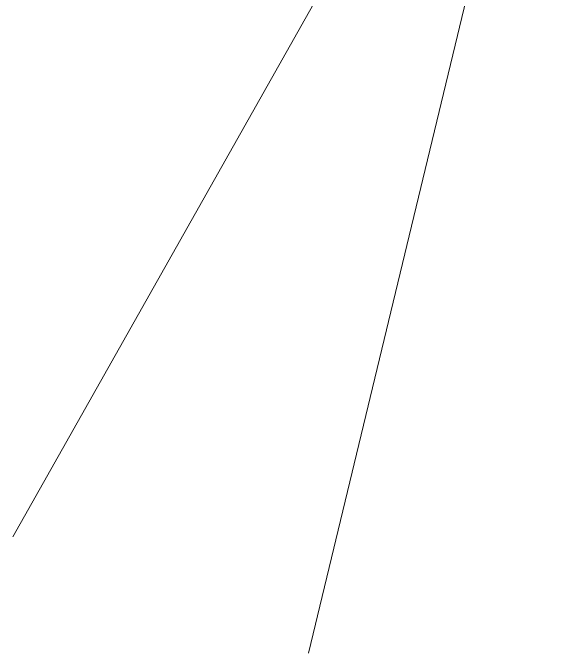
# Model space of a CAD drawing. Header units: metres. Extents: x 625987 to 635197, y 3048449 to 3066446.
# Drawn here: x 625987 to 633692, y 3048449 to 3057447 of the extents above; entities that cross this region are included whole.
import ezdxf

# ---------------------------------------------------------------- set-up
doc = ezdxf.new("R2010")
doc.units = ezdxf.units.M
doc.layers.add('C-CLER-AERO', color=253, linetype='Continuous', lineweight=5)
doc.styles.add('ADPI R', font='swiss.ttf')
doc.linetypes.add('OLS', pattern='A,4,-2,4,-2,["OLS",ADPI R,S=1.2,R=0,X=-1.7,Y=-0.5],-2,4,-2,4,-2', length=26)

msp = doc.modelspace()

# ---------------------------------------------------------------- linework, layer by layer
at = {"layer": 'C-CLER-AERO', "linetype": 'OLS', "ltscale": 7.5}
for p, q in [((633432, 3063274.7), (625986.9, 3050085.6)), ((633432, 3063274.7), (625986.9, 3050085.6)), ((633432, 3063274.7), (625986.9, 3050085.6)), ((633692.5, 3063172.1), (630142, 3048448.8)), ((633692.5, 3063172.1), (630142, 3048448.8)), ((633692.5, 3063172.1), (630142, 3048448.8))]:
    msp.add_line(p, q, dxfattribs=at)

doc.saveas('drawing.dxf')
